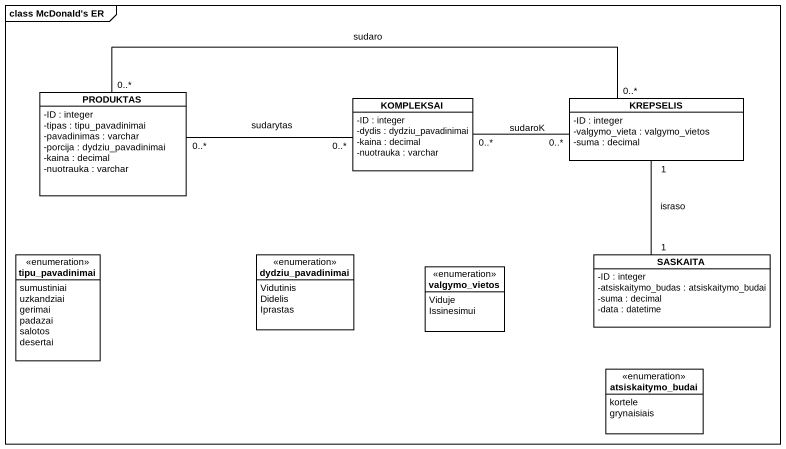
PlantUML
@startuml
mainframe class McDonald's ER
hide circle
hide empty members
skinparam classAttributeIconSize 0
class PRODUKTAS {
  -ID : integer
  -tipas : tipu_pavadinimai
  -pavadinimas : varchar
  -porcija : dydziu_pavadinimai
  -kaina : decimal
  -nuotrauka : varchar
}
class KOMPLEKSAI {
  -ID : integer
  -dydis : dydziu_pavadinimai
  -kaina : decimal
  -nuotrauka : varchar
}
class KREPSELIS {
  -ID : integer
  -valgymo_vieta : valgymo_vietos
  -suma : decimal
}
enum tipu_pavadinimai {
  sumustiniai
  uzkandziai
  gerimai
  padazai
  salotos
  desertai
}
enum dydziu_pavadinimai {
  Vidutinis
  Didelis
  Iprastas
}
enum valgymo_vietos {
  Viduje
  Issinesimui
}
class SASKAITA {
  -ID : integer
  -atsiskaitymo_budas : atsiskaitymo_budai
  -suma : decimal
  -data : datetime
}
enum atsiskaitymo_budai {
  kortele
  grynaisiais
}
PRODUKTAS "0..*" -right- "0..*" KREPSELIS : sudaro
KOMPLEKSAI "0..*" -left- "0..*" PRODUKTAS : sudarytas
KOMPLEKSAI "0..*" -right- "0..*" KREPSELIS : sudaroK
SASKAITA "1" -up- "1" KREPSELIS : israso
@enduml
